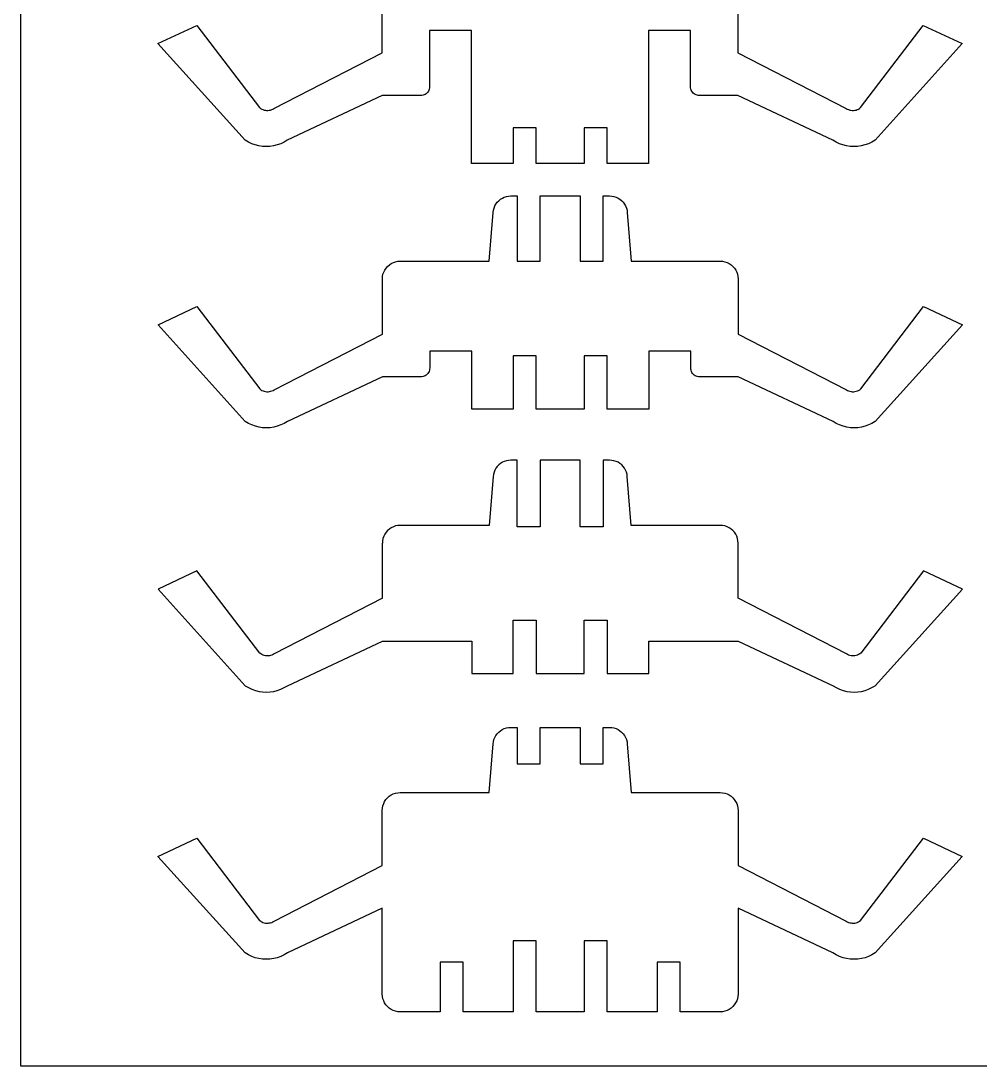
# Model space of a CAD drawing. Extents: x -291 to 291, y -218 to 218.
# Drawn here: x -290.6 to -163.9, y -217.8 to -79.6 of the extents above; entities that cross this region are included whole.
import ezdxf

# ---------------------------------------------------------------- set-up
doc = ezdxf.new("R2010")
doc.units = 0
doc.header["$MEASUREMENT"] = 0
doc.layers.get('0').update_dxf_attribs({"linetype": 'CONTINUOUS'})

msp = doc.modelspace()

# ---------------------------------------------------------------- linework, layer by layer
for p, q in [((-290.58, -217.75), (-290.58, 217.75)), ((-242.84, -83.79), (-242.84, -76.5)), ((-195.84, -76.5), (-195.84, -83.79)), ((-272.48, -82.58), (-267.34, -80.17)), ((-267.34, -80.17), (-259.04, -91.04)), ((-236.58, -80.83), (-236.58, -88.27)), ((-231.04, -80.83), (-236.58, -80.83)), ((-231.04, -98.43), (-231.04, -80.83)), ((-207.64, -80.83), (-207.64, -98.43)), ((-202.1, -80.83), (-207.64, -80.83)), ((-202.1, -88.27), (-202.1, -80.83)), ((-179.64, -91.04), (-171.35, -80.17)), ((-171.35, -80.17), (-166.21, -82.58)), ((-260.95, -95.35), (-272.48, -82.58)), ((-166.21, -82.58), (-177.73, -95.35)), ((-257.14, -91.15), (-242.84, -83.79)), ((-195.84, -83.79), (-181.54, -91.15)), ((-236.59, -88.43), (-236.62, -88.58)), ((-236.58, -88.27), (-236.59, -88.43)), ((-202.09, -88.43), (-202.1, -88.27)), ((-202.06, -88.58), (-202.09, -88.43)), ((-242.84, -89.45), (-255.38, -95.35)), ((-237.76, -89.45), (-242.84, -89.45)), ((-237.61, -89.44), (-237.76, -89.45)), ((-237.45, -89.41), (-237.61, -89.44)), ((-237.31, -89.36), (-237.45, -89.41)), ((-237.17, -89.29), (-237.31, -89.36)), ((-237.04, -89.21), (-237.17, -89.29)), ((-236.93, -89.11), (-237.04, -89.21)), ((-236.83, -88.99), (-236.93, -89.11)), ((-236.74, -88.86), (-236.83, -88.99)), ((-236.67, -88.72), (-236.74, -88.86)), ((-236.62, -88.58), (-236.67, -88.72)), ((-202.01, -88.72), (-202.06, -88.58)), ((-201.94, -88.86), (-202.01, -88.72)), ((-201.86, -88.99), (-201.94, -88.86)), ((-201.75, -89.11), (-201.86, -88.99)), ((-201.64, -89.21), (-201.75, -89.11)), ((-201.51, -89.29), (-201.64, -89.21)), ((-201.37, -89.36), (-201.51, -89.29)), ((-201.23, -89.41), (-201.37, -89.36)), ((-201.08, -89.44), (-201.23, -89.41)), ((-200.92, -89.45), (-201.08, -89.44)), ((-195.84, -89.45), (-200.92, -89.45)), ((-183.3, -95.35), (-195.84, -89.45)), ((-259.04, -91.04), (-258.91, -91.15)), ((-258.91, -91.15), (-258.76, -91.23)), ((-257.29, -91.23), (-257.14, -91.15)), ((-181.54, -91.15), (-181.39, -91.23)), ((-179.92, -91.23), (-179.77, -91.15)), ((-179.77, -91.15), (-179.64, -91.04)), ((-258.76, -91.23), (-258.61, -91.3)), ((-258.61, -91.3), (-258.44, -91.36)), ((-258.44, -91.36), (-258.28, -91.39)), ((-258.28, -91.39), (-258.11, -91.41)), ((-258.11, -91.41), (-257.94, -91.41)), ((-257.94, -91.41), (-257.77, -91.39)), ((-257.77, -91.39), (-257.6, -91.36)), ((-257.6, -91.36), (-257.44, -91.3)), ((-257.44, -91.3), (-257.29, -91.23)), ((-181.39, -91.23), (-181.24, -91.3)), ((-181.24, -91.3), (-181.08, -91.36)), ((-181.08, -91.36), (-180.91, -91.39)), ((-180.91, -91.39), (-180.74, -91.41)), ((-180.74, -91.41), (-180.57, -91.41)), ((-180.57, -91.41), (-180.4, -91.39)), ((-180.4, -91.39), (-180.24, -91.36)), ((-180.24, -91.36), (-180.08, -91.3)), ((-180.08, -91.3), (-179.92, -91.23)), ((-225.56, -93.73), (-225.56, -98.43)), ((-222.52, -93.73), (-225.56, -93.73)), ((-222.52, -98.43), (-222.52, -93.73)), ((-216.17, -93.73), (-216.17, -98.43)), ((-213.12, -93.73), (-216.17, -93.73)), ((-213.12, -98.43), (-213.12, -93.73)), ((-260.53, -95.6), (-260.95, -95.35)), ((-260.08, -95.81), (-260.53, -95.6)), ((-259.62, -95.97), (-260.08, -95.81)), ((-259.14, -96.09), (-259.62, -95.97)), ((-258.66, -96.16), (-259.14, -96.09)), ((-258.17, -96.19), (-258.66, -96.16)), ((-257.68, -96.16), (-258.17, -96.19)), ((-257.19, -96.09), (-257.68, -96.16)), ((-256.71, -95.97), (-257.19, -96.09)), ((-256.25, -95.81), (-256.71, -95.97)), ((-255.81, -95.6), (-256.25, -95.81)), ((-255.38, -95.35), (-255.81, -95.6)), ((-182.88, -95.6), (-183.3, -95.35)), ((-182.43, -95.81), (-182.88, -95.6)), ((-181.97, -95.97), (-182.43, -95.81)), ((-181.49, -96.09), (-181.97, -95.97)), ((-181.01, -96.16), (-181.49, -96.09)), ((-180.52, -96.19), (-181.01, -96.16)), ((-180.03, -96.16), (-180.52, -96.19)), ((-179.54, -96.09), (-180.03, -96.16)), ((-179.06, -95.97), (-179.54, -96.09)), ((-178.6, -95.81), (-179.06, -95.97)), ((-178.16, -95.6), (-178.6, -95.81)), ((-177.73, -95.35), (-178.16, -95.6)), ((-225.56, -98.43), (-231.04, -98.43)), ((-216.17, -98.43), (-222.52, -98.43)), ((-207.64, -98.43), (-213.12, -98.43)), ((-227.82, -103.79), (-227.65, -103.55)), ((-227.65, -103.55), (-227.44, -103.34)), ((-227.44, -103.34), (-227.22, -103.16)), ((-227.22, -103.16), (-226.97, -103)), ((-226.97, -103), (-226.71, -102.88)), ((-226.71, -102.88), (-226.43, -102.79)), ((-226.43, -102.79), (-226.14, -102.73)), ((-226.14, -102.73), (-225.85, -102.72)), ((-225.85, -102.72), (-225.02, -102.72)), ((-225.02, -102.72), (-225.02, -111.33)), ((-221.97, -102.72), (-216.67, -102.72)), ((-221.97, -111.33), (-221.97, -102.72)), ((-216.67, -102.72), (-216.67, -111.33)), ((-213.63, -102.72), (-212.8, -102.72)), ((-213.63, -111.33), (-213.63, -102.72)), ((-212.8, -102.72), (-212.51, -102.73)), ((-212.51, -102.73), (-212.22, -102.79)), ((-212.22, -102.79), (-211.94, -102.88)), ((-211.94, -102.88), (-211.68, -103)), ((-211.68, -103), (-211.43, -103.16)), ((-211.43, -103.16), (-211.2, -103.34)), ((-211.2, -103.34), (-211, -103.55)), ((-211, -103.55), (-210.83, -103.79)), ((-228.69, -111.33), (-228.19, -104.89)), ((-228.19, -104.89), (-228.15, -104.6)), ((-228.15, -104.6), (-228.07, -104.31)), ((-228.07, -104.31), (-227.96, -104.04)), ((-227.96, -104.04), (-227.82, -103.79)), ((-210.83, -103.79), (-210.68, -104.04)), ((-210.68, -104.04), (-210.57, -104.31)), ((-210.57, -104.31), (-210.5, -104.6)), ((-210.5, -104.6), (-210.46, -104.89)), ((-210.46, -104.89), (-209.96, -111.33)), ((-242.14, -112.02), (-241.9, -111.82)), ((-241.9, -111.82), (-241.65, -111.65)), ((-241.65, -111.65), (-241.37, -111.51)), ((-241.37, -111.51), (-241.08, -111.41)), ((-241.08, -111.41), (-240.78, -111.35)), ((-240.78, -111.35), (-240.47, -111.33)), ((-240.47, -111.33), (-228.69, -111.33)), ((-225.02, -111.33), (-221.97, -111.33)), ((-216.67, -111.33), (-213.63, -111.33)), ((-209.96, -111.33), (-198.17, -111.33)), ((-198.17, -111.33), (-197.87, -111.35)), ((-197.87, -111.35), (-197.56, -111.41)), ((-197.56, -111.41), (-197.27, -111.51)), ((-197.27, -111.51), (-197, -111.65)), ((-197, -111.65), (-196.74, -111.82)), ((-196.74, -111.82), (-196.51, -112.02)), ((-242.8, -113.38), (-242.74, -113.07)), ((-242.74, -113.07), (-242.65, -112.78)), ((-242.65, -112.78), (-242.51, -112.51)), ((-242.51, -112.51), (-242.34, -112.25)), ((-242.34, -112.25), (-242.14, -112.02)), ((-196.51, -112.02), (-196.31, -112.25)), ((-196.31, -112.25), (-196.14, -112.51)), ((-196.14, -112.51), (-196, -112.78)), ((-196, -112.78), (-195.9, -113.07)), ((-195.9, -113.07), (-195.84, -113.38)), ((-242.82, -113.68), (-242.8, -113.38)), ((-242.82, -120.98), (-242.82, -113.68)), ((-195.84, -113.38), (-195.82, -113.68)), ((-195.82, -113.68), (-195.82, -120.98)), ((-272.46, -119.77), (-267.32, -117.35)), ((-267.32, -117.35), (-259.03, -128.23)), ((-179.62, -128.23), (-171.33, -117.35)), ((-171.33, -117.35), (-166.19, -119.77)), ((-260.93, -132.53), (-272.46, -119.77)), ((-166.19, -119.77), (-177.72, -132.53)), ((-257.12, -128.33), (-242.82, -120.98)), ((-195.82, -120.98), (-181.52, -128.33)), ((-236.57, -123.25), (-236.57, -125.46)), ((-231.02, -123.25), (-236.57, -123.25)), ((-231.02, -130.92), (-231.02, -123.25)), ((-225.54, -123.85), (-225.54, -130.92)), ((-222.5, -123.85), (-225.54, -123.85)), ((-222.5, -130.92), (-222.5, -123.85)), ((-216.15, -123.85), (-216.15, -130.92)), ((-213.1, -123.85), (-216.15, -123.85)), ((-213.1, -130.92), (-213.1, -123.85)), ((-207.63, -123.25), (-207.63, -130.92)), ((-202.08, -123.25), (-207.63, -123.25)), ((-202.08, -125.46), (-202.08, -123.25)), ((-236.58, -125.61), (-236.61, -125.76)), ((-236.57, -125.46), (-236.58, -125.61)), ((-202.07, -125.61), (-202.08, -125.46)), ((-202.04, -125.76), (-202.07, -125.61)), ((-242.82, -126.63), (-255.37, -132.53)), ((-237.74, -126.63), (-242.82, -126.63)), ((-237.59, -126.62), (-237.74, -126.63)), ((-237.44, -126.59), (-237.59, -126.62)), ((-237.29, -126.54), (-237.44, -126.59)), ((-237.15, -126.48), (-237.29, -126.54)), ((-237.03, -126.39), (-237.15, -126.48)), ((-236.91, -126.29), (-237.03, -126.39)), ((-236.81, -126.17), (-236.91, -126.29)), ((-236.72, -126.05), (-236.81, -126.17)), ((-236.66, -125.91), (-236.72, -126.05)), ((-236.61, -125.76), (-236.66, -125.91)), ((-201.99, -125.91), (-202.04, -125.76)), ((-201.92, -126.05), (-201.99, -125.91)), ((-201.84, -126.17), (-201.92, -126.05)), ((-201.74, -126.29), (-201.84, -126.17)), ((-201.62, -126.39), (-201.74, -126.29)), ((-201.49, -126.48), (-201.62, -126.39)), ((-201.35, -126.54), (-201.49, -126.48)), ((-201.21, -126.59), (-201.35, -126.54)), ((-201.06, -126.62), (-201.21, -126.59)), ((-200.91, -126.63), (-201.06, -126.62)), ((-195.82, -126.63), (-200.91, -126.63)), ((-183.28, -132.53), (-195.82, -126.63)), ((-259.03, -128.23), (-258.89, -128.33)), ((-258.89, -128.33), (-258.74, -128.42)), ((-258.74, -128.42), (-258.59, -128.49)), ((-258.59, -128.49), (-258.43, -128.54)), ((-257.59, -128.54), (-257.42, -128.49)), ((-257.42, -128.49), (-257.27, -128.42)), ((-257.27, -128.42), (-257.12, -128.33)), ((-181.52, -128.33), (-181.38, -128.42)), ((-181.38, -128.42), (-181.22, -128.49)), ((-181.22, -128.49), (-181.06, -128.54)), ((-180.22, -128.54), (-180.06, -128.49)), ((-180.06, -128.49), (-179.9, -128.42)), ((-179.9, -128.42), (-179.76, -128.33)), ((-179.76, -128.33), (-179.62, -128.23)), ((-258.43, -128.54), (-258.26, -128.58)), ((-258.26, -128.58), (-258.09, -128.59)), ((-258.09, -128.59), (-257.92, -128.59)), ((-257.92, -128.59), (-257.75, -128.58)), ((-257.75, -128.58), (-257.59, -128.54)), ((-181.06, -128.54), (-180.89, -128.58)), ((-180.89, -128.58), (-180.73, -128.59)), ((-180.73, -128.59), (-180.56, -128.59)), ((-180.56, -128.59), (-180.39, -128.58)), ((-180.39, -128.58), (-180.22, -128.54)), ((-225.54, -130.92), (-231.02, -130.92)), ((-216.15, -130.92), (-222.5, -130.92)), ((-207.63, -130.92), (-213.1, -130.92)), ((-260.51, -132.78), (-260.93, -132.53)), ((-255.37, -132.53), (-255.79, -132.78)), ((-182.86, -132.78), (-183.28, -132.53)), ((-177.72, -132.53), (-178.14, -132.78)), ((-260.06, -132.99), (-260.51, -132.78)), ((-259.6, -133.16), (-260.06, -132.99)), ((-259.12, -133.27), (-259.6, -133.16)), ((-258.64, -133.35), (-259.12, -133.27)), ((-258.15, -133.37), (-258.64, -133.35)), ((-257.66, -133.35), (-258.15, -133.37)), ((-257.17, -133.27), (-257.66, -133.35)), ((-256.7, -133.16), (-257.17, -133.27)), ((-256.23, -132.99), (-256.7, -133.16)), ((-255.79, -132.78), (-256.23, -132.99)), ((-182.41, -132.99), (-182.86, -132.78)), ((-181.95, -133.16), (-182.41, -132.99)), ((-181.47, -133.27), (-181.95, -133.16)), ((-180.99, -133.35), (-181.47, -133.27)), ((-180.5, -133.37), (-180.99, -133.35)), ((-180.01, -133.35), (-180.5, -133.37)), ((-179.52, -133.27), (-180.01, -133.35)), ((-179.05, -133.16), (-179.52, -133.27)), ((-178.58, -132.99), (-179.05, -133.16)), ((-178.14, -132.78), (-178.58, -132.99)), ((-227.22, -138.09), (-227.44, -138.27)), ((-226.97, -137.93), (-227.22, -138.09)), ((-226.71, -137.81), (-226.97, -137.93)), ((-226.43, -137.72), (-226.71, -137.81)), ((-226.14, -137.67), (-226.43, -137.72)), ((-225.85, -137.65), (-226.14, -137.67)), ((-225.02, -137.65), (-225.85, -137.65)), ((-225.02, -146.48), (-225.02, -137.65)), ((-216.67, -137.65), (-221.97, -137.65)), ((-221.97, -137.65), (-221.97, -146.48)), ((-216.67, -146.48), (-216.67, -137.65)), ((-212.8, -137.65), (-213.63, -137.65)), ((-213.63, -137.65), (-213.63, -146.48)), ((-212.51, -137.67), (-212.8, -137.65)), ((-212.22, -137.72), (-212.51, -137.67)), ((-211.94, -137.81), (-212.22, -137.72)), ((-211.68, -137.93), (-211.94, -137.81)), ((-211.43, -138.09), (-211.68, -137.93)), ((-211.2, -138.27), (-211.43, -138.09)), ((-228.15, -139.53), (-228.19, -139.82)), ((-228.07, -139.24), (-228.15, -139.53)), ((-227.96, -138.97), (-228.07, -139.24)), ((-227.82, -138.72), (-227.96, -138.97)), ((-227.65, -138.48), (-227.82, -138.72)), ((-227.44, -138.27), (-227.65, -138.48)), ((-211, -138.48), (-211.2, -138.27)), ((-210.83, -138.72), (-211, -138.48)), ((-210.68, -138.97), (-210.83, -138.72)), ((-210.57, -139.24), (-210.68, -138.97)), ((-210.5, -139.53), (-210.57, -139.24)), ((-210.46, -139.82), (-210.5, -139.53)), ((-228.19, -139.82), (-228.69, -146.26)), ((-209.96, -146.26), (-210.46, -139.82)), ((-241.37, -146.44), (-241.65, -146.58)), ((-241.08, -146.34), (-241.37, -146.44)), ((-240.78, -146.28), (-241.08, -146.34)), ((-240.47, -146.26), (-240.78, -146.28)), ((-228.69, -146.26), (-240.47, -146.26)), ((-198.17, -146.26), (-209.96, -146.26)), ((-197.87, -146.28), (-198.17, -146.26)), ((-197.56, -146.34), (-197.87, -146.28)), ((-197.27, -146.44), (-197.56, -146.34)), ((-197, -146.58), (-197.27, -146.44)), ((-242.65, -147.71), (-242.74, -148)), ((-242.51, -147.44), (-242.65, -147.71)), ((-242.34, -147.18), (-242.51, -147.44)), ((-242.14, -146.95), (-242.34, -147.18)), ((-241.9, -146.75), (-242.14, -146.95)), ((-241.65, -146.58), (-241.9, -146.75)), ((-221.97, -146.48), (-225.02, -146.48)), ((-213.63, -146.48), (-216.67, -146.48)), ((-196.74, -146.75), (-197, -146.58)), ((-196.51, -146.95), (-196.74, -146.75)), ((-196.31, -147.18), (-196.51, -146.95)), ((-196.14, -147.44), (-196.31, -147.18)), ((-196, -147.71), (-196.14, -147.44)), ((-195.9, -148), (-196, -147.71)), ((-242.8, -148.31), (-242.82, -148.61)), ((-242.82, -155.91), (-242.82, -148.61)), ((-242.74, -148), (-242.8, -148.31)), ((-195.84, -148.31), (-195.9, -148)), ((-195.82, -148.61), (-195.84, -148.31)), ((-195.82, -155.91), (-195.82, -148.61)), ((-267.32, -152.28), (-272.46, -154.7)), ((-259.03, -163.16), (-267.32, -152.28)), ((-171.33, -152.28), (-179.62, -163.16)), ((-166.19, -154.7), (-171.33, -152.28)), ((-272.46, -154.7), (-260.93, -167.46)), ((-177.72, -167.46), (-166.19, -154.7)), ((-242.82, -155.91), (-257.12, -163.26)), ((-181.52, -163.26), (-195.82, -155.91)), ((-225.54, -165.85), (-225.54, -158.78)), ((-225.54, -158.78), (-222.5, -158.78)), ((-222.5, -158.78), (-222.5, -165.85)), ((-216.15, -165.85), (-216.15, -158.78)), ((-216.15, -158.78), (-213.1, -158.78)), ((-213.1, -158.78), (-213.1, -165.85)), ((-255.37, -167.46), (-242.82, -161.56)), ((-242.82, -161.56), (-231.02, -161.56)), ((-231.02, -161.56), (-231.02, -165.85)), ((-207.63, -165.85), (-207.63, -161.56)), ((-207.63, -161.56), (-195.82, -161.56)), ((-195.82, -161.56), (-183.28, -167.46)), ((-258.89, -163.26), (-259.03, -163.16)), ((-258.74, -163.35), (-258.89, -163.26)), ((-258.59, -163.42), (-258.74, -163.35)), ((-258.43, -163.47), (-258.59, -163.42)), ((-258.26, -163.51), (-258.43, -163.47)), ((-258.09, -163.52), (-258.26, -163.51)), ((-257.92, -163.52), (-258.09, -163.52)), ((-257.75, -163.51), (-257.92, -163.52)), ((-257.59, -163.47), (-257.75, -163.51)), ((-257.42, -163.42), (-257.59, -163.47)), ((-257.27, -163.35), (-257.42, -163.42)), ((-257.12, -163.26), (-257.27, -163.35)), ((-181.38, -163.35), (-181.52, -163.26)), ((-181.22, -163.42), (-181.38, -163.35)), ((-181.06, -163.47), (-181.22, -163.42)), ((-180.89, -163.51), (-181.06, -163.47)), ((-180.73, -163.52), (-180.89, -163.51)), ((-180.56, -163.52), (-180.73, -163.52)), ((-180.39, -163.51), (-180.56, -163.52)), ((-180.22, -163.47), (-180.39, -163.51)), ((-180.06, -163.42), (-180.22, -163.47)), ((-179.9, -163.35), (-180.06, -163.42)), ((-179.76, -163.26), (-179.9, -163.35)), ((-179.62, -163.16), (-179.76, -163.26)), ((-231.02, -165.85), (-225.54, -165.85)), ((-222.5, -165.85), (-216.15, -165.85)), ((-213.1, -165.85), (-207.63, -165.85)), ((-260.93, -167.46), (-260.51, -167.71)), ((-260.51, -167.71), (-260.06, -167.92)), ((-260.06, -167.92), (-259.6, -168.09)), ((-259.6, -168.09), (-259.12, -168.21)), ((-259.12, -168.21), (-258.64, -168.28)), ((-258.64, -168.28), (-258.15, -168.3)), ((-258.15, -168.3), (-257.66, -168.28)), ((-257.66, -168.28), (-257.17, -168.21)), ((-257.17, -168.21), (-256.7, -168.09)), ((-256.7, -168.09), (-256.23, -167.92)), ((-256.23, -167.92), (-255.79, -167.71)), ((-255.79, -167.71), (-255.37, -167.46)), ((-183.28, -167.46), (-182.86, -167.71)), ((-182.86, -167.71), (-182.41, -167.92)), ((-182.41, -167.92), (-181.95, -168.09)), ((-181.95, -168.09), (-181.47, -168.21)), ((-181.47, -168.21), (-180.99, -168.28)), ((-180.99, -168.28), (-180.5, -168.3)), ((-180.5, -168.3), (-180.01, -168.28)), ((-180.01, -168.28), (-179.52, -168.21)), ((-179.52, -168.21), (-179.05, -168.09)), ((-179.05, -168.09), (-178.58, -167.92)), ((-178.58, -167.92), (-178.14, -167.71)), ((-178.14, -167.71), (-177.72, -167.46)), ((-227.97, -174.3), (-227.83, -174.05)), ((-227.83, -174.05), (-227.66, -173.81)), ((-227.66, -173.81), (-227.45, -173.6)), ((-227.45, -173.6), (-227.23, -173.42)), ((-227.23, -173.42), (-226.98, -173.26)), ((-226.98, -173.26), (-226.71, -173.14)), ((-226.71, -173.14), (-226.44, -173.05)), ((-226.44, -173.05), (-226.15, -172.99)), ((-226.15, -172.99), (-225.86, -172.98)), ((-225.86, -172.98), (-225.03, -172.98)), ((-225.03, -172.98), (-225.03, -177.77)), ((-221.98, -172.98), (-216.68, -172.98)), ((-221.98, -177.77), (-221.98, -172.98)), ((-216.68, -172.98), (-216.68, -177.77)), ((-213.63, -172.98), (-212.81, -172.98)), ((-213.63, -177.77), (-213.63, -172.98)), ((-212.81, -172.98), (-212.52, -172.99)), ((-212.52, -172.99), (-212.23, -173.05)), ((-212.23, -173.05), (-211.95, -173.14)), ((-211.95, -173.14), (-211.68, -173.26)), ((-211.68, -173.26), (-211.44, -173.42)), ((-211.44, -173.42), (-211.21, -173.6)), ((-211.21, -173.6), (-211.01, -173.81)), ((-211.01, -173.81), (-210.83, -174.05)), ((-210.83, -174.05), (-210.69, -174.3)), ((-228.7, -181.59), (-228.2, -175.14)), ((-228.2, -175.14), (-228.16, -174.86)), ((-228.16, -174.86), (-228.08, -174.57)), ((-228.08, -174.57), (-227.97, -174.3)), ((-210.69, -174.3), (-210.58, -174.57)), ((-210.58, -174.57), (-210.5, -174.86)), ((-210.5, -174.86), (-210.46, -175.14)), ((-210.46, -175.14), (-209.97, -181.59)), ((-225.03, -177.77), (-221.98, -177.77)), ((-216.68, -177.77), (-213.63, -177.77)), ((-242.35, -182.51), (-242.14, -182.28)), ((-242.14, -182.28), (-241.91, -182.08)), ((-241.91, -182.08), (-241.66, -181.91)), ((-241.66, -181.91), (-241.38, -181.77)), ((-241.38, -181.77), (-241.09, -181.67)), ((-241.09, -181.67), (-240.79, -181.61)), ((-240.79, -181.61), (-240.48, -181.59)), ((-240.48, -181.59), (-228.7, -181.59)), ((-209.97, -181.59), (-198.18, -181.59)), ((-198.18, -181.59), (-197.87, -181.61)), ((-197.87, -181.61), (-197.57, -181.67)), ((-197.57, -181.67), (-197.28, -181.77)), ((-197.28, -181.77), (-197.01, -181.91)), ((-197.01, -181.91), (-196.75, -182.08)), ((-196.75, -182.08), (-196.52, -182.28)), ((-196.52, -182.28), (-196.32, -182.51)), ((-242.83, -183.94), (-242.81, -183.63)), ((-242.81, -183.63), (-242.75, -183.33)), ((-242.75, -183.33), (-242.65, -183.04)), ((-242.65, -183.04), (-242.52, -182.77)), ((-242.52, -182.77), (-242.35, -182.51)), ((-196.32, -182.51), (-196.15, -182.77)), ((-196.15, -182.77), (-196.01, -183.04)), ((-196.01, -183.04), (-195.91, -183.33)), ((-195.91, -183.33), (-195.85, -183.63)), ((-195.85, -183.63), (-195.83, -183.94)), ((-242.83, -191.24), (-242.83, -183.94)), ((-195.83, -183.94), (-195.83, -191.24)), ((-272.47, -190.03), (-267.33, -187.61)), ((-267.33, -187.61), (-259.04, -198.49)), ((-179.63, -198.49), (-171.34, -187.61)), ((-171.34, -187.61), (-166.2, -190.03)), ((-260.94, -202.79), (-272.47, -190.03)), ((-166.2, -190.03), (-177.73, -202.79)), ((-257.13, -198.59), (-242.83, -191.24)), ((-195.83, -191.24), (-181.53, -198.59)), ((-242.83, -196.89), (-255.37, -202.79)), ((-242.83, -208.23), (-242.83, -196.89)), ((-195.83, -196.89), (-195.83, -208.23)), ((-183.29, -202.79), (-195.83, -196.89)), ((-259.04, -198.49), (-258.9, -198.59)), ((-258.9, -198.59), (-258.75, -198.68)), ((-258.75, -198.68), (-258.6, -198.75)), ((-258.6, -198.75), (-258.44, -198.8)), ((-258.44, -198.8), (-258.27, -198.84)), ((-258.27, -198.84), (-258.1, -198.85)), ((-258.1, -198.85), (-257.93, -198.85)), ((-257.93, -198.85), (-257.76, -198.83)), ((-257.76, -198.83), (-257.59, -198.8)), ((-257.59, -198.8), (-257.43, -198.75)), ((-257.43, -198.75), (-257.28, -198.67)), ((-257.28, -198.67), (-257.13, -198.59)), ((-181.53, -198.59), (-181.39, -198.67)), ((-181.39, -198.67), (-181.23, -198.75)), ((-181.23, -198.75), (-181.07, -198.8)), ((-181.07, -198.8), (-180.9, -198.83)), ((-180.9, -198.83), (-180.73, -198.85)), ((-180.73, -198.85), (-180.56, -198.85)), ((-180.56, -198.85), (-180.39, -198.84)), ((-180.39, -198.84), (-180.23, -198.8)), ((-180.23, -198.8), (-180.07, -198.75)), ((-180.07, -198.75), (-179.91, -198.68)), ((-179.91, -198.68), (-179.77, -198.59)), ((-179.77, -198.59), (-179.63, -198.49)), ((-225.56, -201.18), (-225.56, -210.58)), ((-222.52, -201.18), (-225.56, -201.18)), ((-222.52, -210.58), (-222.52, -201.18)), ((-216.15, -201.18), (-216.15, -210.58)), ((-213.1, -201.18), (-216.15, -201.18)), ((-213.1, -210.58), (-213.1, -201.18)), ((-260.52, -203.04), (-260.94, -202.79)), ((-260.07, -203.25), (-260.52, -203.04)), ((-255.8, -203.04), (-256.24, -203.25)), ((-255.37, -202.79), (-255.8, -203.04)), ((-182.87, -203.04), (-183.29, -202.79)), ((-182.42, -203.25), (-182.87, -203.04)), ((-178.15, -203.04), (-178.59, -203.25)), ((-177.73, -202.79), (-178.15, -203.04)), ((-259.61, -203.42), (-260.07, -203.25)), ((-259.13, -203.53), (-259.61, -203.42)), ((-258.65, -203.61), (-259.13, -203.53)), ((-258.16, -203.63), (-258.65, -203.61)), ((-257.67, -203.61), (-258.16, -203.63)), ((-257.18, -203.53), (-257.67, -203.61)), ((-256.7, -203.42), (-257.18, -203.53)), ((-256.24, -203.25), (-256.7, -203.42)), ((-235.19, -204), (-235.19, -210.58)), ((-232.15, -204), (-235.19, -204)), ((-232.15, -210.58), (-232.15, -204)), ((-206.51, -204), (-206.51, -210.58)), ((-203.48, -204), (-206.51, -204)), ((-203.48, -210.58), (-203.48, -204)), ((-181.96, -203.42), (-182.42, -203.25)), ((-181.48, -203.53), (-181.96, -203.42)), ((-181, -203.61), (-181.48, -203.53)), ((-180.51, -203.63), (-181, -203.61)), ((-180.02, -203.61), (-180.51, -203.63)), ((-179.53, -203.53), (-180.02, -203.61)), ((-179.05, -203.42), (-179.53, -203.53)), ((-178.59, -203.25), (-179.05, -203.42)), ((-242.81, -208.53), (-242.83, -208.23)), ((-242.75, -208.84), (-242.81, -208.53)), ((-195.85, -208.53), (-195.91, -208.84)), ((-195.83, -208.23), (-195.85, -208.53)), ((-242.65, -209.13), (-242.75, -208.84)), ((-242.52, -209.4), (-242.65, -209.13)), ((-242.35, -209.66), (-242.52, -209.4)), ((-242.14, -209.89), (-242.35, -209.66)), ((-241.91, -210.09), (-242.14, -209.89)), ((-196.52, -209.89), (-196.75, -210.09)), ((-196.32, -209.66), (-196.52, -209.89)), ((-196.15, -209.4), (-196.32, -209.66)), ((-196.01, -209.13), (-196.15, -209.4)), ((-195.91, -208.84), (-196.01, -209.13)), ((-241.66, -210.26), (-241.91, -210.09)), ((-241.38, -210.4), (-241.66, -210.26)), ((-241.09, -210.5), (-241.38, -210.4)), ((-240.79, -210.56), (-241.09, -210.5)), ((-240.48, -210.58), (-240.79, -210.56)), ((-235.19, -210.58), (-240.48, -210.58)), ((-225.56, -210.58), (-232.15, -210.58)), ((-216.15, -210.58), (-222.52, -210.58)), ((-206.51, -210.58), (-213.1, -210.58)), ((-198.18, -210.58), (-203.48, -210.58)), ((-197.87, -210.56), (-198.18, -210.58)), ((-197.57, -210.5), (-197.87, -210.56)), ((-197.28, -210.4), (-197.57, -210.5)), ((-197.01, -210.26), (-197.28, -210.4)), ((-196.75, -210.09), (-197.01, -210.26)), ((290.58, -217.75), (-290.58, -217.75))]:
    msp.add_line(p, q)

doc.saveas('drawing.dxf')
